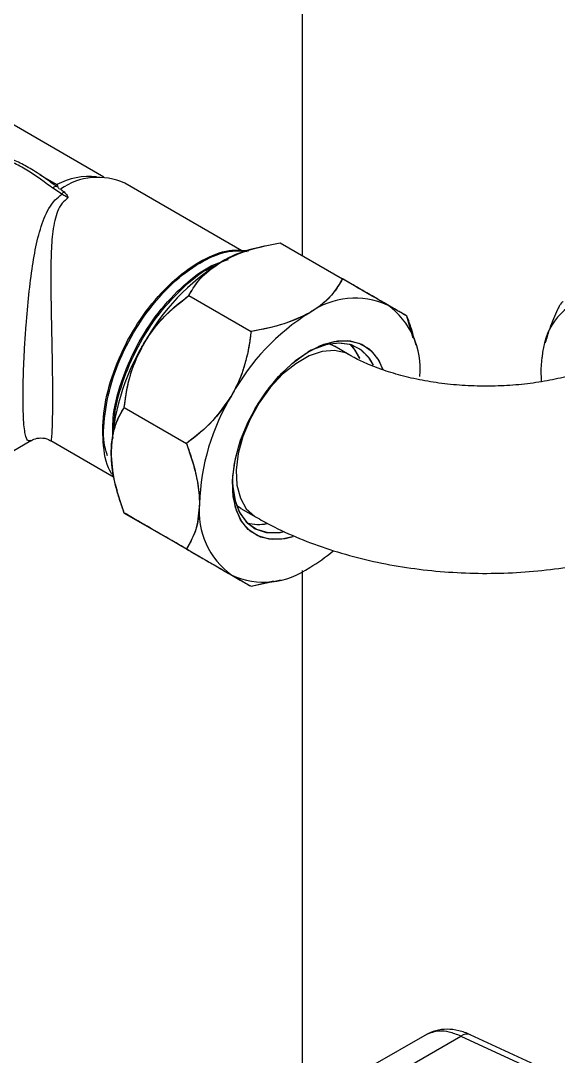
# Model space of a CAD drawing. Extents: x 150 to 4150, y 50 to 2920.
# Drawn here: x 3461.4 to 3590.7, y 1683.2 to 1932.2 of the extents above; entities that cross this region are included whole.
import ezdxf

# ---------------------------------------------------------------- set-up
doc = ezdxf.new("R2010")
doc.units = 0
doc.header["$LTSCALE"] = 10
doc.linetypes.add('SLD-KATı', pattern=[0])
doc.layers.get('0').update_dxf_attribs({"linetype": 'CONTINUOUS'})

msp = doc.modelspace()

# ---------------------------------------------------------------- linework, layer by layer
at = {"color": 8, "linetype": 'SLD-KATı'}
for p, q in [((3529.13, 1875.7), (3529.13, 2092.65)), ((3465.95, 1895.18), (3470.08, 1892.79)), ((3529.13, 1670.44), (3529.13, 1800.05))]:
    msp.add_line(p, q, dxfattribs=at)
at = {"color": 7, "linetype": 'SLD-KATı'}
for p, q in [((3481.41, 1894.58), (3438.94, 1919.1)), ((3470.18, 1892.25), (3470.03, 1892.35)), ((3514.56, 1876.89), (3486.41, 1893.14)), ((3471.24, 1890.47), (3469.06, 1891.99)), ((3518.34, 1877.63), (3516.69, 1877.2)), ((3523.78, 1878.78), (3538.76, 1870.14)), ((3501.82, 1866.1), (3516.79, 1857.46)), ((3555.79, 1855.89), (3554.29, 1861.17)), ((3556.47, 1854.23), (3556.01, 1855.89)), ((3556.47, 1854.23), (3556.01, 1855.89)), ((3587.64, 1855.18), (3587.52, 1854.75)), ((3540.37, 1851.88), (3536.84, 1853.92)), ((3486.28, 1839.19), (3501.26, 1830.55)), ((3459.29, 1828.63), (3463.82, 1831.24)), ((3468.6, 1831.25), (3483.69, 1822.54)), ((3484.11, 1820.76), (3484.56, 1819.11)), ((3486.28, 1813.83), (3501.26, 1805.19)), ((3514.34, 1814.95), (3517.88, 1812.91)), ((3522.23, 1797.37), (3523.89, 1797.8)), ((3522.23, 1797.37), (3523.89, 1797.8)), ((3516.79, 1796.22), (3522.21, 1797.5)), ((3516.79, 1796.22), (3522.31, 1797.41)), ((3559.16, 1688.57), (3545.43, 1680.65)), ((3585.14, 1681.2), (3569.53, 1688.41)), ((3553.54, 1680.14), (3567.25, 1688.06)), ((3567.25, 1688.06), (3587.18, 1678.85))]:
    msp.add_line(p, q, dxfattribs=at)
at = {"color": 8, "linetype": 'SLD-KATı', "flags": 128}
for points in [[(3469.06, 1891.99), (3469.26, 1892.14), (3469.44, 1892.26), (3469.61, 1892.35), (3469.76, 1892.39), (3469.89, 1892.4), (3469.99, 1892.37), (3470.02, 1892.35)], [(3540.37, 1851.88), (3539.49, 1852.32), (3536.85, 1852.92), (3533.89, 1852.67), (3530.73, 1851.6), (3527.52, 1849.74), (3524.36, 1847.18), (3521.4, 1844), (3518.76, 1840.35), (3516.54, 1836.38), (3514.84, 1832.24), (3513.72, 1828.11), (3513.24, 1824.15), (3513.4, 1820.53), (3514.21, 1817.4), (3515.62, 1814.88), (3517.59, 1813.08), (3517.88, 1812.91)]]:
    msp.add_lwpolyline(points, dxfattribs=at)
at = {"color": 7, "linetype": 'SLD-KATı', "flags": 128}
for points in [[(3526.9, 1808.14), (3524.99, 1807.65), (3521.86, 1807.44), (3519.04, 1808.04), (3516.61, 1809.44), (3514.68, 1811.58), (3513.29, 1814.4), (3512.51, 1817.8), (3512.35, 1821.66), (3512.82, 1825.85), (3513.91, 1830.23), (3515.58, 1834.65), (3517.77, 1838.95), (3520.4, 1843), (3523.4, 1846.65), (3526.64, 1849.79), (3530.04, 1852.29), (3533.46, 1854.08), (3536.79, 1855.1), (3539.93, 1855.31), (3542.75, 1854.71), (3545.17, 1853.31), (3547.11, 1851.17), (3548.46, 1848.44)], [(3526.79, 1808.1), (3524.19, 1807.52), (3521.12, 1807.51), (3518.39, 1808.32), (3516.08, 1809.91), (3514.28, 1812.23), (3513.04, 1815.2), (3512.41, 1818.73), (3512.41, 1822.68), (3513.04, 1826.93), (3514.28, 1831.34), (3516.08, 1835.74), (3518.39, 1840), (3521.12, 1843.96), (3524.19, 1847.49), (3527.48, 1850.48), (3530.89, 1852.81), (3534.3, 1854.41), (3537.6, 1855.23), (3540.66, 1855.24), (3543.4, 1854.43), (3545.71, 1852.84), (3547.51, 1850.52), (3548.52, 1848.26)], [(3546.21, 1849.41), (3545.1, 1851.22), (3543.09, 1853.17), (3540.6, 1854.34), (3537.73, 1854.71), (3534.58, 1854.24), (3531.27, 1852.97), (3530.44, 1852.54)], [(3546.15, 1849.53), (3545.32, 1850.93), (3543.37, 1852.97), (3540.94, 1854.24), (3538.11, 1854.71), (3534.99, 1854.35), (3531.69, 1853.18), (3530.44, 1852.54)], [(3535.63, 1854.48), (3536.55, 1854.08), (3536.84, 1853.92)], [(3540.61, 1854.34), (3541.57, 1853.26), (3542.88, 1851)], [(3540.61, 1854.34), (3541.78, 1852.97), (3542.86, 1851.05)], [(3586.62, 1845.43), (3586.6, 1848.43), (3586.83, 1851.29)], [(3483.61, 1823), (3483.29, 1825.39), (3483.16, 1828.31)], [(3512.34, 1821.18), (3512.38, 1820.25), (3512.93, 1816.74), (3514.11, 1813.79), (3515.86, 1811.48), (3518.12, 1809.92), (3520.81, 1809.14), (3523.83, 1809.19), (3524.46, 1809.3)], [(3512.34, 1821.18), (3512.35, 1820.72), (3512.83, 1817.15), (3513.93, 1814.12), (3515.61, 1811.73), (3517.81, 1810.07), (3520.45, 1809.19), (3523.44, 1809.14), (3524.77, 1809.36)], [(3514.34, 1814.95), (3513.52, 1815.5), (3513.25, 1815.72)]]:
    msp.add_lwpolyline(points, dxfattribs=at)
at = {"color": 8, "linetype": 'SLD-KATı'}
for centre, radius, start, end in [((3477.96, 1878.21), 16.57, 84.155, 118.3741), ((3568.71, 1686.18), 2.38, 69.7558, 127.8995)]:
    msp.add_arc(centre, radius, start, end, dxfattribs=at)
at = {"color": 7, "linetype": 'SLD-KATı'}
for centre, radius, start, end in [((3479.95, 1878.95), 15.59, 65.5046, 125.205), ((3473.02, 1889.16), 2.21, 122.0965, 143.5149), ((3524.1, 1849.85), 28.33, 105.1626, 120.5902), ((3538.31, 1828.34), 54.1, 121.9547, 151.1444), ((3541.88, 1846.66), 18.86, 65.686, 125.6182), ((3602.58, 1850.77), 15.75, 110.2603, 178.128), ((3538.63, 1848.53), 18.87, 354.3796, 54.302), ((3559.52, 1816.09), 54.1, 121.9547, 151.1444), ((3537.24, 1826.47), 54.11, 148.8563, 178.0435), ((3558.45, 1814.22), 54.11, 148.8563, 178.0435), ((3512.48, 1828.08), 29.32, 179.5536, 191.2794), ((3523.15, 1814.22), 18.87, 174.3796, 234.302), ((3518.66, 1821.96), 10.86, 255.0787, 281.061), ((3518.65, 1821.79), 10.69, 254.8973, 280.4742), ((3509.8, 1836.82), 41.78, 300.3215, 309.7771), ((3519.91, 1816.09), 18.86, 245.686, 305.6182)]:
    msp.add_arc(centre, radius, start, end, dxfattribs=at)
for points, knots in [([(3470.02, 1892.36), (3469.84, 1892.49), (3468.65, 1893.3), (3466.41, 1894.94), (3463.28, 1896.97), (3460.16, 1898.52), (3458.12, 1899.37), (3457.29, 1899.7), (3457.16, 1899.76)], [0, 0, 0, 0, 0.038896, 0.244659, 0.504447, 0.747659, 0.958225, 1, 1, 1, 1]), ([(3469.06, 1891.99), (3468.94, 1892.07), (3466.5, 1893.84), (3463.07, 1896.31), (3458.67, 1898.54), (3456.71, 1899.31), (3455.71, 1899.7)], [0, 0, 0, 0, 0.023076, 0.499396, 0.746777, 1, 1, 1, 1]), ([(3470.08, 1892.79), (3470.08, 1892.78), (3470.24, 1892.35), (3470.43, 1891.88), (3470.66, 1891.79), (3470.71, 1891.78)], [0, 0, 0, 0, 0.007462, 0.814472, 1, 1, 1, 1]), ([(3470.96, 1891.69), (3471.25, 1891.5), (3471.56, 1891.29), (3471.82, 1891.06), (3471.84, 1891.03)], [0, 0, 0, 0, 0.90272, 1, 1, 1, 1]), ([(3472.74, 1889.65), (3472.66, 1889.7), (3472.3, 1889.92), (3471.76, 1890.19), (3471.32, 1890.43), (3471.24, 1890.47)], [0, 0, 0, 0, 0.191072, 0.838537, 1, 1, 1, 1]), ([(3471.84, 1891.03), (3472.1, 1890.76), (3472.47, 1890.36), (3472.68, 1889.88), (3472.73, 1889.7), (3472.74, 1889.66), (3472.74, 1889.65)], [0, 0, 0, 0, 0.639559, 0.901712, 0.991176, 1, 1, 1, 1]), ([(3509.68, 1874.24), (3511.25, 1875.03), (3515.37, 1877.11), (3520.57, 1878.14), (3523.78, 1878.78)], [0, 0, 0, 0, 0.3814192, 1, 1, 1, 1]), ([(3509.68, 1874.24), (3510.33, 1874.59), (3512.21, 1875.62), (3515.85, 1876.99), (3519.99, 1878.09), (3522.72, 1878.59), (3523.78, 1878.78)], [0, 0, 0, 0, 0.163832, 0.47463, 0.794388, 1, 1, 1, 1]), ([(3483.76, 1822.69), (3483.57, 1822.91), (3482.12, 1824.64), (3481.1, 1829.82), (3481.04, 1837.73), (3483.07, 1846.56), (3486.85, 1855.37), (3492.09, 1863.47), (3498.31, 1870.18), (3505.01, 1874.88), (3511.25, 1877.37), (3514.7, 1877.01), (3516.23, 1876.86)], [0, 0, 0, 0, 0.016648, 0.129187, 0.239482, 0.352295, 0.464036, 0.574858, 0.68785, 0.798575, 0.91043, 1, 1, 1, 1]), ([(3482.25, 1827.55), (3482.01, 1828.29), (3481.08, 1831.12), (3481.43, 1837.67), (3483.32, 1846.37), (3487.14, 1855.21), (3492.37, 1863.3), (3498.59, 1870.02), (3505.28, 1874.71), (3511.3, 1877.14), (3514.53, 1876.83), (3515.85, 1876.71)], [0, 0, 0, 0, 0.043088, 0.166053, 0.291825, 0.416402, 0.539954, 0.665926, 0.789369, 0.914074, 1, 1, 1, 1]), ([(3483.59, 1831.77), (3483.54, 1833.33), (3483.41, 1837.51), (3485.36, 1845.29), (3489.08, 1854.06), (3494.34, 1862.19), (3500.54, 1868.81), (3506.47, 1873.24), (3509.97, 1874.33), (3511.33, 1874.75)], [0, 0, 0, 0, 0.0960423, 0.2581097, 0.4186349, 0.5778415, 0.7401649, 0.8992305, 1, 1, 1, 1]), ([(3483.89, 1834.19), (3483.88, 1834.91), (3483.83, 1838.27), (3485.68, 1845.15), (3489.35, 1853.89), (3494.63, 1862.05), (3500.81, 1868.56), (3505.69, 1872.46), (3508.17, 1873.32), (3508.49, 1873.44)], [0, 0, 0, 0, 0.0504303, 0.2364668, 0.420733, 0.6034855, 0.7898159, 0.9724066, 1, 1, 1, 1]), ([(3501.82, 1866.1), (3502.5, 1867.28), (3503.9, 1869.68), (3506.73, 1872.41), (3508.97, 1873.8), (3509.68, 1874.24)], [0, 0, 0, 0, 0.3967467, 0.8067521, 1, 1, 1, 1]), ([(3501.82, 1866.1), (3502.73, 1867.68), (3504.47, 1870.69), (3508.01, 1873.1), (3509.68, 1874.24)], [0, 0, 0, 0, 0.5275076, 1, 1, 1, 1]), ([(3538.76, 1870.14), (3538.07, 1868.96), (3536.67, 1866.56), (3533.84, 1863.83), (3531.61, 1862.44), (3530.89, 1862)], [0, 0, 0, 0, 0.396747, 0.806752, 1, 1, 1, 1]), ([(3538.76, 1870.14), (3538.42, 1869.52), (3537.58, 1867.97), (3535.68, 1865.58), (3533.3, 1863.47), (3531.5, 1862.37), (3530.89, 1862)], [0, 0, 0, 0, 0.2056137, 0.5170117, 0.8361666, 1, 1, 1, 1]), ([(3549.64, 1863.85), (3549.18, 1864.12), (3547.83, 1864.9), (3545.08, 1866.49), (3541.82, 1868.37), (3539.62, 1869.64), (3538.76, 1870.14)], [0, 0, 0, 0, 0.1638321, 0.4746302, 0.7943879, 1, 1, 1, 1]), ([(3549.64, 1863.85), (3548.5, 1864.51), (3545.52, 1866.23), (3541.34, 1868.65), (3538.76, 1870.14)], [0, 0, 0, 0, 0.381419, 1, 1, 1, 1]), ([(3490.93, 1854.45), (3491.39, 1855.21), (3492.74, 1857.41), (3495.5, 1860.74), (3498.76, 1863.8), (3500.96, 1865.45), (3501.82, 1866.1)], [0, 0, 0, 0, 0.163832, 0.47463, 0.794388, 1, 1, 1, 1]), ([(3490.93, 1854.45), (3492.07, 1856.19), (3495.06, 1860.77), (3499.23, 1864.06), (3501.82, 1866.1)], [0, 0, 0, 0, 0.381419, 1, 1, 1, 1]), ([(3554.29, 1861.17), (3553.91, 1861.39), (3553.19, 1861.81), (3550.78, 1863.19), (3549.64, 1863.85)], [0, 0, 0, 0, 0.527508, 1, 1, 1, 1]), ([(3554.29, 1861.17), (3554, 1861.33), (3553.42, 1861.67), (3551.69, 1862.67), (3550.14, 1863.56), (3549.64, 1863.85)], [0, 0, 0, 0, 0.396747, 0.806752, 1, 1, 1, 1]), ([(3590.52, 1862.78), (3589.83, 1861.25), (3588.66, 1858.65), (3587.98, 1856.18), (3587.71, 1855.16)], [0, 0, 0, 0, 0.588673, 1, 1, 1, 1]), ([(3591.89, 1864.68), (3591.8, 1864.66), (3591.63, 1864.63), (3591.23, 1864.14), (3590.85, 1863.47), (3590.61, 1862.97), (3590.52, 1862.78)], [0, 0, 0, 0, 0.280694, 0.562832, 0.82575, 1, 1, 1, 1]), ([(3530.89, 1862), (3529.32, 1861.2), (3525.2, 1859.13), (3520, 1858.09), (3516.79, 1857.46)], [0, 0, 0, 0, 0.381419, 1, 1, 1, 1]), ([(3530.89, 1862), (3528.92, 1861.03), (3524.73, 1858.99), (3519.53, 1857.99), (3516.79, 1857.46)], [0, 0, 0, 0, 0.472492, 1, 1, 1, 1]), ([(3555.97, 1855.82), (3555.78, 1856.58), (3555.32, 1858.35), (3554.66, 1860.15), (3554.29, 1861.17)], [0, 0, 0, 0, 0.429153, 1, 1, 1, 1]), ([(3516.79, 1857.46), (3516.66, 1856.39), (3516.33, 1853.7), (3515.32, 1849.35), (3513.83, 1845.29), (3512.57, 1842.99), (3512.14, 1842.2)], [0, 0, 0, 0, 0.205614, 0.517012, 0.836167, 1, 1, 1, 1]), ([(3516.79, 1857.46), (3516.5, 1855.39), (3515.92, 1851.19), (3514.19, 1846.02), (3512.64, 1843.13), (3512.14, 1842.2)], [0, 0, 0, 0, 0.396747, 0.806752, 1, 1, 1, 1]), ([(3486.28, 1839.19), (3486.67, 1841.96), (3487.39, 1847.21), (3489.79, 1852.13), (3490.93, 1854.45)], [0, 0, 0, 0, 0.527508, 1, 1, 1, 1]), ([(3486.28, 1839.19), (3486.57, 1841.26), (3487.15, 1845.46), (3488.88, 1850.63), (3490.43, 1853.52), (3490.93, 1854.45)], [0, 0, 0, 0, 0.3967467, 0.8067521, 1, 1, 1, 1]), ([(3606.26, 1851.88), (3605.71, 1851.57), (3604.1, 1850.67), (3600.94, 1849.23), (3596.67, 1847.69), (3591.89, 1846.37), (3586.69, 1845.33), (3581.19, 1844.63), (3575.49, 1844.29), (3569.74, 1844.34), (3564.05, 1844.77), (3558.57, 1845.57), (3553.4, 1846.7), (3548.67, 1848.11), (3544.58, 1849.71), (3541.92, 1851), (3540.66, 1851.72), (3540.37, 1851.88)], [0, 0, 0, 0, 0.036915, 0.106885, 0.177852, 0.249996, 0.323166, 0.397143, 0.471674, 0.54649, 0.621313, 0.695795, 0.769675, 0.842713, 0.914705, 0.981056, 1, 1, 1, 1]), ([(3512.14, 1842.2), (3510.7, 1840.06), (3507.65, 1835.52), (3503.46, 1832.27), (3501.26, 1830.55)], [0, 0, 0, 0, 0.472492, 1, 1, 1, 1]), ([(3512.14, 1842.2), (3511, 1840.46), (3508.02, 1835.89), (3503.84, 1832.59), (3501.26, 1830.55)], [0, 0, 0, 0, 0.3814192, 1, 1, 1, 1]), ([(3483.16, 1828.31), (3483.19, 1829.14), (3483.24, 1830.8), (3483.72, 1833.54), (3484.66, 1836.45), (3485.74, 1838.27), (3486.28, 1839.19)], [0, 0, 0, 0, 0.189359, 0.381258, 0.687499, 1, 1, 1, 1]), ([(3483.16, 1828.31), (3483.18, 1829.03), (3483.24, 1831.11), (3483.86, 1834.22), (3484.99, 1837.07), (3485.92, 1838.6), (3486.28, 1839.19)], [0, 0, 0, 0, 0.163832, 0.47463, 0.794388, 1, 1, 1, 1]), ([(3463.85, 1831.19), (3464.07, 1831.33), (3464.7, 1831.73), (3466.26, 1831.97), (3467.76, 1831.75), (3468.41, 1831.31), (3468.56, 1831.2)], [0, 0, 0, 0, 0.179244, 0.525874, 0.885347, 1, 1, 1, 1]), ([(3501.26, 1830.55), (3501.93, 1828.58), (3503.32, 1824.58), (3504.26, 1819.67), (3504.35, 1816.94), (3504.38, 1816.07)], [0, 0, 0, 0, 0.396747, 0.806752, 1, 1, 1, 1]), ([(3501.26, 1830.55), (3501.62, 1829.53), (3502.54, 1826.96), (3503.67, 1822.83), (3504.3, 1818.98), (3504.36, 1816.81), (3504.38, 1816.07)], [0, 0, 0, 0, 0.2056137, 0.5170117, 0.8361666, 1, 1, 1, 1]), ([(3486.28, 1813.83), (3485.93, 1814.81), (3485.23, 1816.78), (3484.36, 1819.76), (3483.68, 1822.74), (3483.24, 1825.63), (3483.19, 1827.44), (3483.16, 1828.31)], [0, 0, 0, 0, 0.197755, 0.39668, 0.600579, 0.806936, 1, 1, 1, 1]), ([(3486.28, 1813.83), (3485.37, 1816.47), (3483.64, 1821.48), (3483.32, 1826.12), (3483.16, 1828.31)], [0, 0, 0, 0, 0.527508, 1, 1, 1, 1]), ([(3504.38, 1816.07), (3504.28, 1814.43), (3504.02, 1810.12), (3502.31, 1807.07), (3501.26, 1805.19)], [0, 0, 0, 0, 0.381419, 1, 1, 1, 1]), ([(3504.38, 1816.07), (3504.22, 1814.05), (3503.9, 1809.78), (3502.17, 1806.77), (3501.26, 1805.19)], [0, 0, 0, 0, 0.472492, 1, 1, 1, 1]), ([(3490.93, 1811.14), (3490.5, 1811.39), (3489.27, 1812.1), (3487.77, 1812.97), (3486.75, 1813.56), (3486.41, 1813.75), (3486.28, 1813.83)], [0, 0, 0, 0, 0.1638321, 0.4746302, 0.7943879, 1, 1, 1, 1]), ([(3490.93, 1811.14), (3489.99, 1811.69), (3487.52, 1813.11), (3486.76, 1813.55), (3486.28, 1813.83)], [0, 0, 0, 0, 0.3814192, 1, 1, 1, 1]), ([(3517.88, 1812.91), (3519.09, 1812.23), (3522.47, 1810.35), (3528.37, 1807.66), (3535.66, 1804.98), (3543.28, 1802.81), (3551.15, 1801.15), (3559.19, 1800.01), (3567.35, 1799.38), (3575.56, 1799.26), (3583.74, 1799.66), (3591.85, 1800.57), (3599.81, 1802), (3607.58, 1803.93), (3615.05, 1806.43), (3620.19, 1808.44), (3622.69, 1809.75), (3622.96, 1809.89)], [0, 0, 0, 0, 0.041195, 0.114694, 0.188088, 0.261312, 0.334259, 0.406937, 0.479423, 0.551824, 0.624266, 0.696849, 0.7697, 0.842954, 0.91673, 0.991108, 1, 1, 1, 1]), ([(3501.82, 1804.86), (3499.61, 1806.13), (3495.42, 1808.55), (3492.37, 1810.31), (3490.93, 1811.14)], [0, 0, 0, 0, 0.5275076, 1, 1, 1, 1]), ([(3501.82, 1804.86), (3500.17, 1805.81), (3496.83, 1807.74), (3493.21, 1809.83), (3491.48, 1810.83), (3490.93, 1811.14)], [0, 0, 0, 0, 0.3967467, 0.8067521, 1, 1, 1, 1]), ([(3501.26, 1805.19), (3502.12, 1804.69), (3504.28, 1803.44), (3507.54, 1801.55), (3510.31, 1799.96), (3511.68, 1799.17), (3512.14, 1798.9)], [0, 0, 0, 0, 0.205614, 0.517012, 0.836167, 1, 1, 1, 1]), ([(3501.26, 1805.19), (3502.9, 1804.24), (3506.25, 1802.3), (3509.86, 1800.21), (3511.59, 1799.22), (3512.14, 1798.9)], [0, 0, 0, 0, 0.396747, 0.806752, 1, 1, 1, 1]), ([(3512.14, 1798.9), (3513.28, 1798.24), (3515.69, 1796.85), (3516.41, 1796.44), (3516.79, 1796.22)], [0, 0, 0, 0, 0.472492, 1, 1, 1, 1]), ([(3512.14, 1798.9), (3513.08, 1798.36), (3515.55, 1796.93), (3516.32, 1796.49), (3516.79, 1796.22)], [0, 0, 0, 0, 0.381419, 1, 1, 1, 1]), ([(3569.53, 1688.41), (3568.61, 1688.78), (3566.73, 1689.51), (3563.9, 1689.8), (3561.18, 1689.51), (3559.62, 1688.77), (3558.85, 1688.39)], [0, 0, 0, 0, 0.24368, 0.493075, 0.745886, 1, 1, 1, 1])]:
    msp.add_open_spline(points, degree=3, knots=knots, dxfattribs=at)
at = {"color": 8, "linetype": 'SLD-KATı'}
for points, knots in [([(3463.82, 1831.25), (3463.59, 1831.18), (3463.12, 1831.04), (3462.54, 1832.16), (3462.16, 1834.62), (3461.98, 1838.21), (3461.93, 1841.51), (3461.98, 1845.39), (3462.12, 1849.7), (3462.35, 1854.28), (3462.73, 1859.92), (3463.31, 1866.4), (3464.18, 1873.21), (3465.27, 1879.38), (3466.86, 1884.73), (3468.82, 1888.46), (3470.71, 1890.03), (3471.24, 1890.47)], [0, 0, 0, 0, 0.071788, 0.144668, 0.245387, 0.295326, 0.345224, 0.396103, 0.447027, 0.500699, 0.554445, 0.641634, 0.729035, 0.810776, 0.892429, 0.969782, 1, 1, 1, 1]), ([(3472.74, 1889.65), (3472.27, 1889.22), (3470.61, 1887.74), (3469.4, 1884.05), (3468.77, 1878.88), (3468.6, 1872.87), (3468.64, 1866.16), (3468.76, 1859.78), (3468.87, 1854.17), (3468.95, 1849.66), (3469.01, 1845.37), (3469.03, 1841.56), (3469.01, 1838.25), (3468.94, 1834.71), (3468.82, 1832.3), (3468.69, 1831.24), (3468.66, 1831.32), (3468.65, 1831.34)], [0, 0, 0, 0, 0.030236, 0.104759, 0.187023, 0.271136, 0.360767, 0.453186, 0.50879, 0.565865, 0.618306, 0.67282, 0.724239, 0.77771, 0.883374, 0.958502, 1, 1, 1, 1]), ([(3567.25, 1688.06), (3566.31, 1688.44), (3564.54, 1689.15), (3561.58, 1689.46), (3559.89, 1688.8), (3558.85, 1688.39)], [0, 0, 0, 0, 0.30222, 0.569895, 1, 1, 1, 1])]:
    msp.add_open_spline(points, degree=3, knots=knots, dxfattribs=at)

doc.saveas('drawing.dxf')
